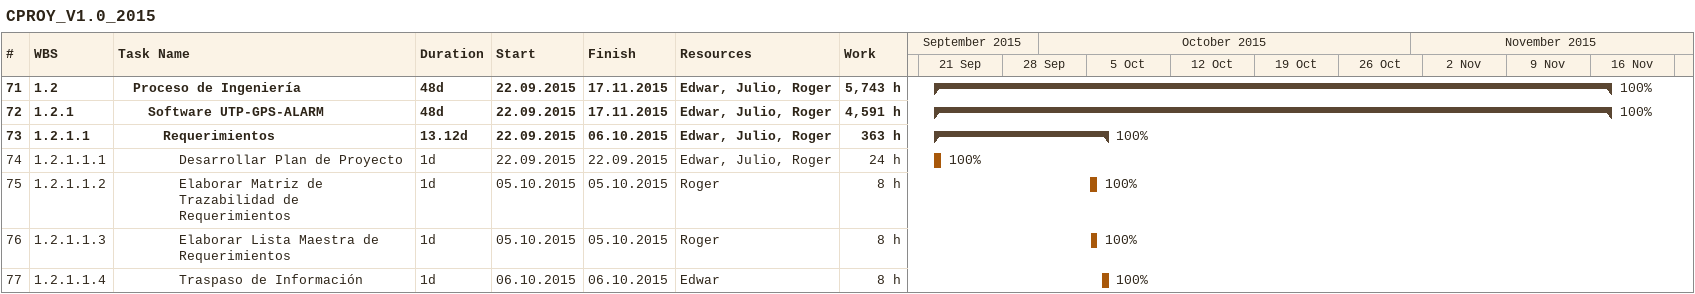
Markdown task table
CPROY_V1.0_2015

| ID | WBS | Task | Duration | Start | Finish | Resources | % complete | Work (h) |
|---|---|---|---|---|---|---|---|---|
| 71 | 1.2 | **Proceso de Ingeniería** | 48d | 2015-09-22 | 2015-11-17 | Edwar, Julio, Roger | 100 | 5743 |
| 72 | 1.2.1 | **Software UTP-GPS-ALARM** | 48d | 2015-09-22 | 2015-11-17 | Edwar, Julio, Roger | 100 | 4591 |
| 73 | 1.2.1.1 | **Requerimientos** | 13.12d | 2015-09-22 | 2015-10-06 | Edwar, Julio, Roger | 100 | 363 |
| 74 | 1.2.1.1.1 | Desarrollar Plan de Proyecto | 1d | 2015-09-22 | 2015-09-22 | Edwar, Julio, Roger | 100 | 24 |
| 75 | 1.2.1.1.2 | Elaborar Matriz de Trazabilidad de Requerimientos | 1d | 2015-10-05 | 2015-10-05 | Roger | 100 | 8 |
| 76 | 1.2.1.1.3 | Elaborar Lista Maestra de Requerimientos | 1d | 2015-10-05 | 2015-10-05 | Roger | 100 | 8 |
| 77 | 1.2.1.1.4 | Traspaso de Información | 1d | 2015-10-06 | 2015-10-06 | Edwar | 100 | 8 |
